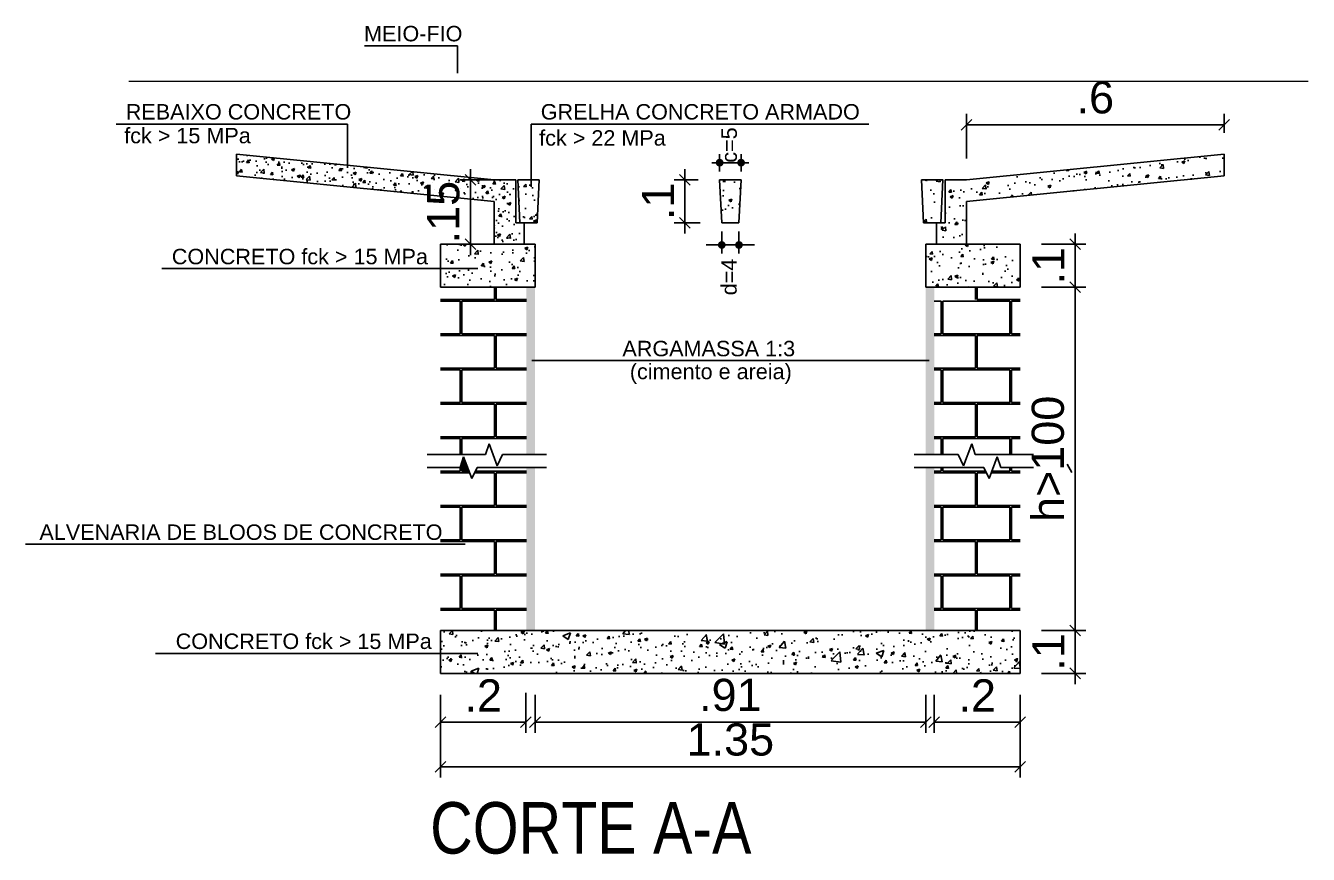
# Model space of a CAD drawing. Header units: feet. Extents: x 203667 to 205527, y 9204857 to 9205156.
# Drawn here: x 203747.017 to 203750.005, y 9204900.067 to 9204901.999 of the extents above; entities that cross this region are included whole.
import ezdxf

# ---------------------------------------------------------------- set-up
doc = ezdxf.new("R2010")
doc.units = ezdxf.units.FT
doc.header["$LTSCALE"] = 0.3
doc.header["$MEASUREMENT"] = 0
for name, color, linetype in [('CORTE', 250, 'Continuous'), ('cotas1', 7, 'Continuous'), ('LF', 7, 'Continuous'), ('texto', 7, 'Continuous'), ('TEXTO-100', 7, 'Continuous'), ('TEXTURA', 7, 'Continuous')]:
    doc.layers.add(name, color=color, linetype=linetype)
doc.layers.add('Cotas Calçadas', color=7, linetype='Continuous', lineweight=25)
doc.layers.add('PENA015', color=1, linetype='Continuous', lineweight=15)
doc.styles.add('COTA', font='arial.ttf')
doc.styles.add('ESC-50-60', font='arial.ttf', dxfattribs={"height": 0.075})
doc.styles.add('TARCISIO', font='swissci.ttf')
doc.dimstyles.new('ESC-50', dxfattribs={"dimtxt": 0.075, "dimasz": 0.025, "dimexe": 0.025, "dimexo": 0.05, "dimgap": 0.025, "dimtad": 1, "dimzin": 12, "dimdsep": 46, "dimtxsty": 'ESC-50-60', "dimblk": 'OBLIQUE', "dimcen": 0.09, "dimclrd": 256, "dimclre": 256, "dimclrt": 1, "dimadec": 0, "dimazin": 0, "dimtfac": 1, "dimtix": 1, "dimtmove": 0, "dimatfit": 3, "dimfxl": 1, "dimtolj": 1, "dimtzin": 12, "dimarcsym": 0})
pattern_1 = [(50, (203651.95347, 9204863.19672), (0.071726018, -0.006275213), [0.0075, -0.0825]), (355, (203651.95347, 9204863.19672), (-0.013875133, 0.075219213), [0.006, -0.066]), (100.4514, (203651.95945, 9204863.1962), (0.05785094, 0.068943954), [0.00637402, -0.07011421]), (46.1842, (203651.95347, 9204863.21672), (0.106724105, -0.0165519), [0.01125, -0.12375]), (96.6356, (203651.96237, 9204863.21534), (0.09346627, 0.09741179), [0.00956103, -0.1051713]), (351.1842, (203651.95347, 9204863.21672), (0.0934662, 0.09741186), [0.009, -0.099]), (21, (203651.96347, 9204863.21172), (0.059690705, -0.04026189), [0.0075, -0.0825]), (326, (203651.96347, 9204863.21172), (0.024331533, 0.072515005), [0.006, -0.066]), (71.4514, (203651.968446, 9204863.20837), (0.084022263, 0.03225305), [0.00637402, -0.07011421]), (37.5, (203651.953471, 9204863.196722), (0.0012159855, 0.0332893854), [0, -0.0652, 0, -0.067, 0, -0.06625]), (7.5, (203651.95347, 9204863.196722), (0.026306954, 0.039441171), [0, -0.0382, 0, -0.0637, 0, -0.02525]), (327.5, (203651.93117, 9204863.196722), (0.0533822436, -0.002255487), [0, -0.025, 0, -0.078, 0, -0.1035]), (317.5, (203651.92117, 9204863.19672), (0.058318617, 0.010010498), [0, -0.0325, 0, -0.0518, 0, -0.0735])]

# ---------------------------------------------------------------- blocks, each defined once
blk = doc.blocks.new('PONTO')
at = {"color": 0, "linetype": 'ByBlock'}
blk.add_line((1, 0), (-1, 0), dxfattribs=at)
at = {"color": 0}
blk.add_line((0, 1.08), (0, -1.08), dxfattribs=at)
at = {"color": 0, "linetype": 'ByBlock', "const_width": 0.5}
blk.add_lwpolyline([(-0.25, 0, 1), (0.25, 0, 1)], format="xyb", close=True, dxfattribs=at)
blk = doc.blocks.new('_Oblique')
at = {"layer": 'cotas1', "color": 0, "lineweight": -2}
blk.add_line((-0.5, -0.5), (0.5, 0.5), dxfattribs=at)
blk = doc.blocks.new('*D96')
at = {"layer": 'Cotas Calçadas', "lineweight": -2, "transparency": 16777216}
for p, q in [((203748.5839, 9204901.6393), (203748.5279, 9204901.6393)), ((203748.5529, 9204901.6393), (203748.5529, 9204901.6643)), ((203748.5529, 9204901.5393), (203748.5529, 9204901.6393)), ((203748.5889, 9204901.5393), (203748.5279, 9204901.5393)), ((203748.5529, 9204901.5393), (203748.5529, 9204901.5143))]:
    blk.add_line(p, q, dxfattribs=at)
at = {"layer": 'Defpoints', "color": 0, "transparency": 16777216}
for p in [(203748.5529, 9204901.6393), (203748.6339, 9204901.6393), (203748.6389, 9204901.5393)]:
    blk.add_point(p, dxfattribs=at)
at = {"layer": 'Cotas Calçadas', "lineweight": -2, "transparency": 16777216, "xscale": 0.025, "yscale": 0.025, "zscale": 0.025}
for p, rotation in [((203748.5529, 9204901.6393), 270), ((203748.5529, 9204901.5393), 90)]:
    blk.add_blockref('_Oblique', p, dxfattribs=dict(at, rotation=rotation))
at = {"layer": 'Cotas Calçadas', "color": 1, "transparency": 16777216, "insert": (203748.4902, 9204901.5893), "char_height": 0.075, "attachment_point": 5, "rotation": 90, "style": 'ESC-50-60'}
blk.add_mtext('\\A1;.1', dxfattribs=at)
blk = doc.blocks.new('*D97')
at = {"layer": 'Cotas Calçadas', "lineweight": -2, "transparency": 16777216}
for p, q in [((203749.2089, 9204901.6893), (203749.2089, 9204901.793)), ((203749.8089, 9204901.7493), (203749.8089, 9204901.793)), ((203749.2089, 9204901.768), (203749.8089, 9204901.768))]:
    blk.add_line(p, q, dxfattribs=at)
at = {"layer": 'Defpoints', "color": 0, "transparency": 16777216}
for p in [(203749.8089, 9204901.768), (203749.8089, 9204901.6993), (203749.2089, 9204901.6393)]:
    blk.add_point(p, dxfattribs=at)
at = {"layer": 'Cotas Calçadas', "lineweight": -2, "transparency": 16777216, "xscale": 0.025, "yscale": 0.025, "zscale": 0.025, "rotation": 180}
blk.add_blockref('_Oblique', (203749.2089, 9204901.768), dxfattribs=at)
at = {"layer": 'Cotas Calçadas', "lineweight": -2, "transparency": 16777216, "xscale": 0.025, "yscale": 0.025, "zscale": 0.025}
blk.add_blockref('_Oblique', (203749.8089, 9204901.768), dxfattribs=at)
at = {"layer": 'Cotas Calçadas', "color": 1, "transparency": 16777216, "insert": (203749.5089, 9204901.8313), "char_height": 0.075, "attachment_point": 5, "style": 'ESC-50-60'}
blk.add_mtext('\\A1;.6', dxfattribs=at)
blk = doc.blocks.new('*D98')
at = {"layer": 'Cotas Calçadas', "lineweight": -2, "transparency": 16777216}
for p, q in [((203749.3839, 9204901.4893), (203749.4871, 9204901.4893)), ((203749.4621, 9204901.4893), (203749.4621, 9204901.5143)), ((203749.4621, 9204901.3893), (203749.4621, 9204901.4893)), ((203749.3839, 9204901.3893), (203749.4871, 9204901.3893)), ((203749.4621, 9204901.3893), (203749.4621, 9204901.3643))]:
    blk.add_line(p, q, dxfattribs=at)
at = {"layer": 'Defpoints', "color": 0, "transparency": 16777216}
for p in [(203749.3339, 9204901.4893), (203749.4621, 9204901.4893), (203749.3339, 9204901.3893)]:
    blk.add_point(p, dxfattribs=at)
at = {"layer": 'Cotas Calçadas', "lineweight": -2, "transparency": 16777216, "xscale": 0.025, "yscale": 0.025, "zscale": 0.025}
for p, rotation in [((203749.4621, 9204901.4893), 270), ((203749.4621, 9204901.3893), 90)]:
    blk.add_blockref('_Oblique', p, dxfattribs=dict(at, rotation=rotation))
at = {"layer": 'Cotas Calçadas', "color": 1, "transparency": 16777216, "insert": (203749.3995, 9204901.4393), "char_height": 0.075, "attachment_point": 5, "rotation": 90, "style": 'ESC-50-60'}
blk.add_mtext('\\A1;.1', dxfattribs=at)
blk = doc.blocks.new('*D99')
at = {"layer": 'Cotas Calçadas', "lineweight": -2, "transparency": 16777216}
for p, q in [((203749.3839, 9204901.3893), (203749.4871, 9204901.3893)), ((203749.4621, 9204900.5893), (203749.4621, 9204901.3893)), ((203749.3839, 9204900.5893), (203749.4871, 9204900.5893))]:
    blk.add_line(p, q, dxfattribs=at)
at = {"layer": 'Defpoints', "color": 0, "transparency": 16777216}
for p in [(203749.3339, 9204901.3893), (203749.4621, 9204901.3893), (203749.3339, 9204900.5893)]:
    blk.add_point(p, dxfattribs=at)
at = {"layer": 'Cotas Calçadas', "lineweight": -2, "transparency": 16777216, "xscale": 0.025, "yscale": 0.025, "zscale": 0.025}
for p, rotation in [((203749.4621, 9204901.3893), 90), ((203749.4621, 9204900.5893), 270)]:
    blk.add_blockref('_Oblique', p, dxfattribs=dict(at, rotation=rotation))
at = {"layer": 'Cotas Calçadas', "color": 1, "transparency": 16777216, "insert": (203749.3988, 9204900.9893), "char_height": 0.075, "attachment_point": 5, "rotation": 90, "style": 'ESC-50-60'}
blk.add_mtext('\\A1;h>100', dxfattribs=at)
blk = doc.blocks.new('*D77')
at = {"layer": 'Cotas Calçadas', "lineweight": -2, "transparency": 16777216}
for p, q in [((203749.1339, 9204900.4393), (203749.1339, 9204900.3503)), ((203749.3339, 9204900.4393), (203749.3339, 9204900.3503)), ((203749.1339, 9204900.3753), (203749.3339, 9204900.3753))]:
    blk.add_line(p, q, dxfattribs=at)
at = {"layer": 'Defpoints', "color": 0, "transparency": 16777216}
for p in [(203749.1339, 9204900.4893), (203749.3339, 9204900.4893), (203749.3339, 9204900.3753)]:
    blk.add_point(p, dxfattribs=at)
at = {"layer": 'Cotas Calçadas', "lineweight": -2, "transparency": 16777216, "xscale": 0.025, "yscale": 0.025, "zscale": 0.025, "rotation": 180}
blk.add_blockref('_Oblique', (203749.1339, 9204900.3753), dxfattribs=at)
at = {"layer": 'Cotas Calçadas', "lineweight": -2, "transparency": 16777216, "xscale": 0.025, "yscale": 0.025, "zscale": 0.025}
blk.add_blockref('_Oblique', (203749.3339, 9204900.3753), dxfattribs=at)
at = {"layer": 'Cotas Calçadas', "color": 1, "transparency": 16777216, "insert": (203749.2339, 9204900.4379), "char_height": 0.075, "attachment_point": 5, "style": 'ESC-50-60'}
blk.add_mtext('\\A1;.2', dxfattribs=at)
blk = doc.blocks.new('*D78')
at = {"layer": 'Cotas Calçadas', "lineweight": -2, "transparency": 16777216}
for p, q in [((203748.1825, 9204900.4439), (203748.1825, 9204900.3503)), ((203747.9839, 9204900.4393), (203747.9839, 9204900.3503)), ((203747.9839, 9204900.3753), (203748.1825, 9204900.3753))]:
    blk.add_line(p, q, dxfattribs=at)
at = {"layer": 'Defpoints', "color": 0, "transparency": 16777216}
for p in [(203747.9839, 9204900.4893), (203748.1825, 9204900.4939), (203748.1825, 9204900.3753)]:
    blk.add_point(p, dxfattribs=at)
at = {"layer": 'Cotas Calçadas', "lineweight": -2, "transparency": 16777216, "xscale": 0.025, "yscale": 0.025, "zscale": 0.025, "rotation": 180}
blk.add_blockref('_Oblique', (203747.9839, 9204900.3753), dxfattribs=at)
at = {"layer": 'Cotas Calçadas', "lineweight": -2, "transparency": 16777216, "xscale": 0.025, "yscale": 0.025, "zscale": 0.025}
blk.add_blockref('_Oblique', (203748.1825, 9204900.3753), dxfattribs=at)
at = {"layer": 'Cotas Calçadas', "color": 1, "transparency": 16777216, "insert": (203748.0832, 9204900.4379), "char_height": 0.075, "attachment_point": 5, "style": 'ESC-50-60'}
blk.add_mtext('\\A1;.2', dxfattribs=at)
blk = doc.blocks.new('*D79')
at = {"layer": 'Cotas Calçadas', "lineweight": -2, "transparency": 16777216}
for p, q in [((203747.9839, 9204900.398), (203747.9839, 9204900.2464)), ((203749.3339, 9204900.398), (203749.3339, 9204900.2464)), ((203747.9839, 9204900.2714), (203749.3339, 9204900.2714))]:
    blk.add_line(p, q, dxfattribs=at)
at = {"layer": 'Defpoints', "color": 0, "transparency": 16777216}
for p in [(203747.9839, 9204900.448), (203749.3339, 9204900.448), (203749.3339, 9204900.2714)]:
    blk.add_point(p, dxfattribs=at)
at = {"layer": 'Cotas Calçadas', "lineweight": -2, "transparency": 16777216, "xscale": 0.025, "yscale": 0.025, "zscale": 0.025, "rotation": 180}
blk.add_blockref('_Oblique', (203747.9839, 9204900.2714), dxfattribs=at)
at = {"layer": 'Cotas Calçadas', "lineweight": -2, "transparency": 16777216, "xscale": 0.025, "yscale": 0.025, "zscale": 0.025}
blk.add_blockref('_Oblique', (203749.3339, 9204900.2714), dxfattribs=at)
at = {"layer": 'Cotas Calçadas', "color": 1, "transparency": 16777216, "insert": (203748.6589, 9204900.3347), "char_height": 0.075, "attachment_point": 5, "style": 'ESC-50-60'}
blk.add_mtext('\\A1;1.35', dxfattribs=at)
blk = doc.blocks.new('*D80')
at = {"layer": 'Cotas Calçadas', "lineweight": -2, "transparency": 16777216}
for p, q in [((203748.2039, 9204900.4393), (203748.2039, 9204900.3503)), ((203749.1139, 9204900.4393), (203749.1139, 9204900.3503)), ((203748.2039, 9204900.3753), (203749.1139, 9204900.3753))]:
    blk.add_line(p, q, dxfattribs=at)
at = {"layer": 'Defpoints', "color": 0, "transparency": 16777216}
for p in [(203748.2039, 9204900.4893), (203749.1139, 9204900.4893), (203749.1139, 9204900.3753)]:
    blk.add_point(p, dxfattribs=at)
at = {"layer": 'Cotas Calçadas', "lineweight": -2, "transparency": 16777216, "xscale": 0.025, "yscale": 0.025, "zscale": 0.025, "rotation": 180}
blk.add_blockref('_Oblique', (203748.2039, 9204900.3753), dxfattribs=at)
at = {"layer": 'Cotas Calçadas', "lineweight": -2, "transparency": 16777216, "xscale": 0.025, "yscale": 0.025, "zscale": 0.025}
blk.add_blockref('_Oblique', (203749.1139, 9204900.3753), dxfattribs=at)
at = {"layer": 'Cotas Calçadas', "color": 1, "transparency": 16777216, "insert": (203748.6589, 9204900.4386), "char_height": 0.075, "attachment_point": 5, "style": 'ESC-50-60'}
blk.add_mtext('\\A1;.91', dxfattribs=at)
blk = doc.blocks.new('*D81')
at = {"layer": 'Cotas Calçadas', "lineweight": -2, "transparency": 16777216}
for p, q in [((203749.3839, 9204900.5893), (203749.4871, 9204900.5893)), ((203749.4621, 9204900.5893), (203749.4621, 9204900.6143)), ((203749.4621, 9204900.4893), (203749.4621, 9204900.5893)), ((203749.3839, 9204900.4893), (203749.4871, 9204900.4893)), ((203749.4621, 9204900.4893), (203749.4621, 9204900.4643))]:
    blk.add_line(p, q, dxfattribs=at)
at = {"layer": 'Defpoints', "color": 0, "transparency": 16777216}
for p in [(203749.3339, 9204900.5893), (203749.4621, 9204900.5893), (203749.3339, 9204900.4893)]:
    blk.add_point(p, dxfattribs=at)
at = {"layer": 'Cotas Calçadas', "lineweight": -2, "transparency": 16777216, "xscale": 0.025, "yscale": 0.025, "zscale": 0.025}
for p, rotation in [((203749.4621, 9204900.5893), 270), ((203749.4621, 9204900.4893), 90)]:
    blk.add_blockref('_Oblique', p, dxfattribs=dict(at, rotation=rotation))
at = {"layer": 'Cotas Calçadas', "color": 1, "transparency": 16777216, "insert": (203749.3995, 9204900.5393), "char_height": 0.075, "attachment_point": 5, "rotation": 90, "style": 'ESC-50-60'}
blk.add_mtext('\\A1;.1', dxfattribs=at)
blk = doc.blocks.new('*D103')
at = {"layer": 'Cotas Calçadas', "lineweight": -2, "transparency": 16777216}
for p, q in [((203748.1089, 9204901.6393), (203748.0289, 9204901.6393)), ((203748.0539, 9204901.6393), (203748.0539, 9204901.6643)), ((203748.0539, 9204901.4893), (203748.0539, 9204901.6393)), ((203748.0589, 9204901.4893), (203748.0289, 9204901.4893)), ((203748.0539, 9204901.4893), (203748.0539, 9204901.4643))]:
    blk.add_line(p, q, dxfattribs=at)
at = {"layer": 'Defpoints', "color": 0, "transparency": 16777216}
for p in [(203748.0539, 9204901.6393), (203748.1589, 9204901.6393), (203748.1089, 9204901.4893)]:
    blk.add_point(p, dxfattribs=at)
at = {"layer": 'Cotas Calçadas', "lineweight": -2, "transparency": 16777216, "xscale": 0.025, "yscale": 0.025, "zscale": 0.025}
for p, rotation in [((203748.0539, 9204901.6393), 270), ((203748.0539, 9204901.4893), 90)]:
    blk.add_blockref('_Oblique', p, dxfattribs=dict(at, rotation=rotation))
at = {"layer": 'Cotas Calçadas', "color": 1, "transparency": 16777216, "insert": (203747.9906, 9204901.5643), "char_height": 0.075, "attachment_point": 5, "rotation": 90, "style": 'ESC-50-60'}
blk.add_mtext('\\A1;.15', dxfattribs=at)

msp = doc.modelspace()

# ---------------------------------------------------------------- hatches: boundary and pattern name
at = {"layer": 'LF', "linetype": 'Continuous'}
h = msp.add_hatch(dxfattribs=at)
h.set_pattern_fill('AR-CONC', color=251, scale=0.01, style=0)
h.set_pattern_definition(pattern_1)
h.paths.add_polyline_path([(203747.5089, 9204901.6993), (203747.5089, 9204901.6491), (203748.1089, 9204901.5891), (203748.1089, 9204901.4893), (203748.1689, 9204901.4893), (203748.1689, 9204901.5393), (203748.1589, 9204901.5393), (203748.1589, 9204901.6393), (203748.1089, 9204901.6393)])
h = msp.add_hatch(dxfattribs=at)
h.set_pattern_fill('AR-CONC', color=251, scale=0.01, style=0)
h.set_pattern_definition([(50, (203651.95347, 9204863.469484), (0.071726018, -0.006275213), [0.0075, -0.0825]), (355, (203651.95347, 9204863.469484), (-0.013875133, 0.075219213), [0.006, -0.066]), (100.4514, (203651.95945, 9204863.46896), (0.05785094, 0.068943954), [0.00637402, -0.07011421]), (46.1842, (203651.95347, 9204863.48948), (0.106724105, -0.0165519), [0.01125, -0.12375]), (96.6356, (203651.96237, 9204863.4881), (0.09346627, 0.09741179), [0.00956103, -0.1051713]), (351.1842, (203651.95347, 9204863.48948), (0.0934662, 0.09741186), [0.009, -0.099]), (21, (203651.96347, 9204863.484484), (0.059690705, -0.04026189), [0.0075, -0.0825]), (326, (203651.96347, 9204863.484484), (0.024331533, 0.072515005), [0.006, -0.066]), (71.4514, (203651.968446, 9204863.48113), (0.084022263, 0.03225305), [0.00637402, -0.07011421]), (37.5, (203651.953471, 9204863.469484), (0.0012159855, 0.0332893854), [0, -0.0652, 0, -0.067, 0, -0.06625]), (7.5, (203651.95347, 9204863.469484), (0.026306954, 0.039441171), [0, -0.0382, 0, -0.0637, 0, -0.02525]), (327.5, (203651.93117, 9204863.469484), (0.0533822436, -0.002255487), [0, -0.025, 0, -0.078, 0, -0.1035]), (317.5, (203651.92117, 9204863.469484), (0.058318617, 0.010010498), [0, -0.0325, 0, -0.0518, 0, -0.0735])])
h.paths.add_polyline_path([(203747.5089, 9204901.6993), (203747.5089, 9204901.6491), (203748.1089, 9204901.5891), (203748.1089, 9204901.4893), (203748.1689, 9204901.4893), (203748.1689, 9204901.5393), (203748.1589, 9204901.5393), (203748.1589, 9204901.6393), (203748.1089, 9204901.6393)])
h = msp.add_hatch(dxfattribs=at)
h.set_pattern_fill('AR-CONC', color=251, scale=0.01, style=0)
h.set_pattern_definition(pattern_1)
h.paths.add_polyline_path([(203749.1589, 9204901.6393), (203749.2089, 9204901.6393), (203749.8089, 9204901.6993), (203749.8089, 9204901.6491), (203749.2089, 9204901.5891), (203749.2089, 9204901.4893), (203749.1489, 9204901.4893), (203749.1489, 9204901.5393), (203749.1589, 9204901.5393)])
h = msp.add_hatch(dxfattribs=at)
h.set_pattern_fill('AR-CONC', color=251, scale=0.01, style=0)
h.set_pattern_definition(pattern_1)
h.paths.add_polyline_path([(203749.8089, 9204901.6993), (203749.8089, 9204901.6491), (203749.2089, 9204901.5891), (203749.2089, 9204901.4893), (203749.1489, 9204901.4893), (203749.1489, 9204901.5393), (203749.1589, 9204901.5393), (203749.1589, 9204901.6393), (203749.2089, 9204901.6393)])
h = msp.add_hatch(dxfattribs=at)
h.set_pattern_fill('AR-CONC', color=251, scale=0.01, style=0)
h.set_pattern_definition(pattern_1)
h.paths.add_polyline_path([(203748.2139, 9204901.6393), (203748.1639, 9204901.6393), (203748.1689, 9204901.5393), (203748.2089, 9204901.5393)])
h.paths.add_polyline_path([(203748.6389, 9204901.5393), (203748.6789, 9204901.5393), (203748.6839, 9204901.6393), (203748.6339, 9204901.6393)])
h.paths.add_polyline_path([(203749.1089, 9204901.5393), (203749.1489, 9204901.5393), (203749.1539, 9204901.6393), (203749.1039, 9204901.6393)])
h = msp.add_hatch(dxfattribs=at)
h.set_pattern_fill('AR-CONC', color=251, scale=0.01, style=0)
h.set_pattern_definition(pattern_1)
h.paths.add_polyline_path([(203748.6839, 9204901.6393), (203748.6339, 9204901.6393), (203748.6389, 9204901.5393), (203748.6789, 9204901.5393)])
h.paths.add_polyline_path([(203749.1539, 9204901.6393), (203749.1039, 9204901.6393), (203749.1089, 9204901.5393), (203749.1489, 9204901.5393)])
h = msp.add_hatch(dxfattribs=at)
h.set_pattern_fill('AR-CONC', color=251, scale=0.01, style=0)
h.set_pattern_definition([(50, (203707.50291, 9204883.45366), (0.07172602, -0.00627521), [0.0075, -0.0825]), (355, (203707.50291, 9204883.45366), (-0.01387513, 0.07521921), [0.006, -0.066]), (100.4514, (203707.508885, 9204883.45314), (0.05785094, 0.06894395), [0.00637402, -0.07011421]), (46.1842, (203707.50291, 9204883.47366), (0.1067241, -0.0165519), [0.01125, -0.12375]), (96.6356, (203707.5118, 9204883.47228), (0.09346627, 0.09741179), [0.00956103, -0.1051713]), (351.1842, (203707.50291, 9204883.47366), (0.0934662, 0.09741186), [0.009, -0.099]), (21, (203707.51291, 9204883.46866), (0.059690705, -0.04026189), [0.0075, -0.0825]), (326, (203707.51291, 9204883.46866), (0.02433153, 0.072515), [0.006, -0.066]), (71.4514, (203707.51788, 9204883.465304), (0.08402226, 0.03225305), [0.00637402, -0.07011421]), (37.5, (203707.502908, 9204883.45366), (0.001215986, 0.033289385), [0, -0.0652, 0, -0.067, 0, -0.06625]), (7.5, (203707.502908, 9204883.45366), (0.026306954, 0.03944117), [0, -0.0382, 0, -0.0637, 0, -0.02525]), (327.5, (203707.480608, 9204883.45366), (0.053382244, -0.002255487), [0, -0.025, 0, -0.078, 0, -0.1035]), (317.5, (203707.47061, 9204883.45366), (0.058318617, 0.0100105), [0, -0.0325, 0, -0.0518, 0, -0.0735])])
h.paths.add_polyline_path([(203748.2039, 9204901.4893), (203748.1089, 9204901.4893), (203747.9839, 9204901.4893), (203747.9839, 9204901.4325), (203748.0632, 9204901.4325, -0.414214), (203748.067, 9204901.4362, -1), (203748.067, 9204901.4287, -0.414214), (203748.0632, 9204901.4325), (203747.9839, 9204901.4325), (203747.9839, 9204901.3893), (203748.2039, 9204901.3893)])
h = msp.add_hatch(dxfattribs=at)
h.set_pattern_fill('AR-CONC', color=251, scale=0.01, style=0)
h.set_pattern_definition(pattern_1)
h.paths.add_polyline_path([(203749.1139, 9204901.4893), (203749.1139, 9204901.3893), (203749.3339, 9204901.3893), (203749.3339, 9204901.4893), (203749.2089, 9204901.4893)])
at = {"layer": 'LF'}
h = msp.add_hatch(dxfattribs=at)
h.set_pattern_fill('AR-SAND', color=251, scale=0.014, angle=-90, style=0)
h.set_pattern_definition([(307.5, (203651.953471, 9204863.469484), (0.0269755328, 0.000881907), [0, -0.02128, 0, -0.0238, 0, -0.02275]), (277.5, (203651.95347, 9204863.469484), (0.039510045, -0.024776874), [0, -0.01148, 0, -0.01918, 0, -0.00735]), (237.5, (203651.953471, 9204863.486704), (7.9227e-05, -0.043597986), [0, -0.007, 0, -0.0252, 0, -0.0329]), (227.5, (203651.95347, 9204863.486704), (0.012287458, -0.042085772), [0, -0.0035, 0, -0.01652, 0, -0.0189])])
h.paths.add_polyline_path([(203748.2039, 9204901.2181), (203748.1839, 9204901.2181), (203748.1839, 9204900.9993), (203748.2039, 9204900.9993)])
h.paths.add_polyline_path([(203748.2039, 9204900.9693), (203748.1839, 9204900.9693), (203748.1839, 9204900.5893), (203748.2039, 9204900.5893)])
h.paths.add_polyline_path([(203748.2039, 9204901.3893), (203748.1839, 9204901.3893), (203748.1839, 9204901.2181), (203748.2039, 9204901.2181)])
h.paths.add_polyline_path([(203749.1339, 9204901.3893), (203749.1139, 9204901.3893), (203749.1139, 9204900.9993), (203749.1339, 9204900.9993)])
h.paths.add_polyline_path([(203749.1339, 9204900.9693), (203749.1139, 9204900.9693), (203749.1139, 9204900.5893), (203749.1339, 9204900.5893)])
h = msp.add_hatch(dxfattribs=at)
h.set_pattern_fill('AR-CONC', color=251, scale=0.001, style=0)
h.set_pattern_definition([(50, (203707.50291, 9204883.29506), (0.18218467, -0.0159391), [0.01905, -0.20955]), (355, (203707.5029, 9204883.29506), (-0.0352428, 0.19105664), [0.01524, -0.16764]), (100.451, (203707.51809, 9204883.29373), (0.1469425, 0.1751167), [0.01619, -0.17809]), (46.1842, (203707.5029, 9204883.34586), (0.271079, -0.0420423), [0.028575, -0.314325]), (96.6356, (203707.5255, 9204883.34235), (0.2374042, 0.2474256), [0.024285, -0.267135]), (351.184, (203707.5029, 9204883.34586), (0.2374046, 0.2474251), [0.02286, -0.25146]), (21, (203707.52831, 9204883.33316), (0.1516149, -0.1022655), [0.01905, -0.20955]), (326, (203707.5283, 9204883.33316), (0.061802, 0.184188), [0.01524, -0.16764]), (71.4514, (203707.54094, 9204883.32463), (0.2134165, 0.08192286), [0.01619, -0.17809]), (37.5, (203707.50291, 9204883.295056), (0.0030886, 0.08455504), [0, -0.165608, 0, -0.17018, 0, -0.168275]), (7.5, (203707.50291, 9204883.29506), (0.06681966, 0.10018057), [0, -0.097028, 0, -0.161798, 0, -0.064135]), (327.5, (203707.446266, 9204883.295056), (0.1355906, -0.00572874), [0, -0.0635, 0, -0.19812, 0, -0.26289]), (317.5, (203707.42087, 9204883.29506), (0.14812918, 0.0254265), [0, -0.08255, 0, -0.131572, 0, -0.18669])])
h.paths.add_polyline_path([(203749.3339, 9204900.4893), (203749.3339, 9204900.5893), (203747.9839, 9204900.5893), (203747.9839, 9204900.4893)])
at = {"layer": 'LF', "linetype": 'Continuous'}
h = msp.add_hatch(dxfattribs=at)
h.set_pattern_fill('AR-CONC', color=251, scale=0.01, style=0)
h.set_pattern_definition(pattern_1)
h.paths.add_polyline_path([(203749.3339, 9204900.4893), (203749.3339, 9204900.5893), (203747.9839, 9204900.5893), (203747.9839, 9204900.4893)])
at = {"layer": 'TEXTURA', "linetype": 'Continuous', "true_color": 0xfff5d6}
msp.add_hatch(color=7, dxfattribs=at).paths.add_polyline_path([(203748.0375, 9204900.9938), (203748.0335, 9204900.9819), (203748.0335, 9204900.9605), (203748.05, 9204900.9605)])

# ---------------------------------------------------------------- linework, layer by layer
at = {"linetype": 'Continuous'}
for p, q in [((203748.1089, 9204901.6393), (203747.5089, 9204901.6993)), ((203747.5089, 9204901.6491), (203747.5089, 9204901.6993)), ((203749.2089, 9204901.6393), (203749.8089, 9204901.6993)), ((203749.8089, 9204901.6491), (203749.8089, 9204901.6993)), ((203748.1089, 9204901.5891), (203747.5089, 9204901.6491)), ((203748.1089, 9204901.6393), (203748.1589, 9204901.6393)), ((203748.1589, 9204901.6393), (203748.1589, 9204901.5393)), ((203748.1639, 9204901.6393), (203748.1689, 9204901.5393)), ((203748.1639, 9204901.6393), (203748.2139, 9204901.6393)), ((203748.2089, 9204901.5393), (203748.2139, 9204901.6393)), ((203748.6339, 9204901.6393), (203748.6839, 9204901.6393)), ((203748.6339, 9204901.6393), (203748.6389, 9204901.5393)), ((203748.6789, 9204901.5393), (203748.6839, 9204901.6393)), ((203749.1539, 9204901.6393), (203749.1039, 9204901.6393)), ((203749.1089, 9204901.5393), (203749.1039, 9204901.6393)), ((203749.1539, 9204901.6393), (203749.1489, 9204901.5393)), ((203749.1589, 9204901.6393), (203749.1589, 9204901.5393)), ((203749.2089, 9204901.6393), (203749.1589, 9204901.6393)), ((203749.2089, 9204901.5891), (203749.8089, 9204901.6491)), ((203748.1089, 9204901.4893), (203748.1089, 9204901.5891)), ((203749.2089, 9204901.4893), (203749.2089, 9204901.5891)), ((203748.1689, 9204901.5393), (203748.1589, 9204901.5393)), ((203748.1689, 9204901.5393), (203748.2089, 9204901.5393)), ((203748.1789, 9204901.5393), (203748.1789, 9204901.4893)), ((203748.6389, 9204901.5393), (203748.6789, 9204901.5393)), ((203749.1489, 9204901.5393), (203749.1089, 9204901.5393)), ((203749.1389, 9204901.5393), (203749.1589, 9204901.5393)), ((203749.1389, 9204901.5393), (203749.1389, 9204901.4893)), ((203747.9839, 9204901.3893), (203747.9839, 9204901.4893)), ((203748.1089, 9204901.4893), (203747.9839, 9204901.4893)), ((203748.1089, 9204901.4893), (203748.2039, 9204901.4893)), ((203748.2039, 9204901.3893), (203748.2039, 9204901.4893)), ((203749.1139, 9204901.3893), (203749.1139, 9204901.4893)), ((203749.2089, 9204901.4893), (203749.1139, 9204901.4893)), ((203749.2089, 9204901.4893), (203749.3339, 9204901.4893)), ((203749.3339, 9204901.3893), (203749.3339, 9204901.4893)), ((203748.2039, 9204901.3893), (203747.9839, 9204901.3893)), ((203749.1139, 9204901.3893), (203749.3339, 9204901.3893)), ((203749.3339, 9204900.5893), (203747.9839, 9204900.5893)), ((203747.9839, 9204900.5893), (203747.9839, 9204900.4893)), ((203749.3339, 9204900.5893), (203749.3339, 9204900.4893)), ((203749.3339, 9204900.4893), (203747.9839, 9204900.4893))]:
    msp.add_line(p, q, dxfattribs=at)
at = {"color": 2}
for p, q in [((203748.6339, 9204901.6593), (203748.6339, 9204901.6995)), ((203748.6839, 9204901.6593), (203748.6839, 9204901.6995)), ((203748.6519, 9204901.6795), (203748.6659, 9204901.6795)), ((203748.6389, 9204901.5193), (203748.6389, 9204901.4677)), ((203748.6789, 9204901.5193), (203748.6789, 9204901.4677)), ((203748.6209, 9204901.4877), (203748.6029, 9204901.4877)), ((203748.6389, 9204901.4877), (203748.6789, 9204901.4877)), ((203748.6969, 9204901.4877), (203748.7149, 9204901.4877))]:
    msp.add_line(p, q, dxfattribs=at)
at = {"layer": 'Cotas Calçadas'}
msp.add_line((203749.4431, 9204900.9768), (203749.4544, 9204900.9578), dxfattribs=at)
at = {"layer": 'LF'}
for p, q in [((203748.0234, 9204901.9521), (203747.8067, 9204901.9521)), ((203748.0234, 9204901.8881), (203748.0234, 9204901.9521)), ((203747.2282, 9204901.7696), (203747.767, 9204901.7696)), ((203747.767, 9204901.6822), (203747.767, 9204901.7696)), ((203747.767, 9204901.6672), (203747.767, 9204901.7609)), ((203748.1948, 9204901.6385), (203748.1948, 9204901.7696)), ((203748.1948, 9204901.7696), (203748.9814, 9204901.7696)), ((203748.1948, 9204901.6235), (203748.1948, 9204901.7609)), ((203748.0707, 9204901.4325), (203747.335, 9204901.4325)), ((203748.1097, 9204901.3605), (203748.1097, 9204901.3893)), ((203748.1135, 9204901.3605), (203748.1135, 9204901.3893)), ((203749.2297, 9204901.3605), (203749.2297, 9204901.3893)), ((203749.2335, 9204901.3605), (203749.2335, 9204901.3893)), ((203747.9839, 9204901.3605), (203748.1097, 9204901.3605)), ((203747.9839, 9204901.3567), (203748.0297, 9204901.3567)), ((203748.0297, 9204901.2805), (203748.0297, 9204901.3567)), ((203748.0335, 9204901.3567), (203748.1839, 9204901.3567)), ((203748.0335, 9204901.2805), (203748.0335, 9204901.3567)), ((203748.1135, 9204901.3605), (203748.1839, 9204901.3605)), ((203749.1339, 9204901.3567), (203749.1497, 9204901.3567)), ((203749.1497, 9204901.2805), (203749.1497, 9204901.3567)), ((203749.1535, 9204901.3567), (203749.3097, 9204901.3567)), ((203749.1535, 9204901.2805), (203749.1535, 9204901.3567)), ((203749.2335, 9204901.3605), (203749.3339, 9204901.3605)), ((203749.3097, 9204901.2805), (203749.3097, 9204901.3567)), ((203749.3135, 9204901.3567), (203749.3339, 9204901.3567)), ((203749.3135, 9204901.2805), (203749.3135, 9204901.3567)), ((203747.9839, 9204901.2805), (203748.0297, 9204901.2805)), ((203747.9839, 9204901.2767), (203748.1097, 9204901.2767)), ((203748.0335, 9204901.2805), (203748.1839, 9204901.2805)), ((203748.1097, 9204901.2005), (203748.1097, 9204901.2767)), ((203748.1135, 9204901.2767), (203748.1839, 9204901.2767)), ((203748.1135, 9204901.2005), (203748.1135, 9204901.2767)), ((203749.1339, 9204901.2805), (203749.1497, 9204901.2805)), ((203749.1339, 9204901.2767), (203749.2297, 9204901.2767)), ((203749.1535, 9204901.2805), (203749.3097, 9204901.2805)), ((203749.2297, 9204901.2005), (203749.2297, 9204901.2767)), ((203749.2335, 9204901.2767), (203749.3339, 9204901.2767)), ((203749.2335, 9204901.2005), (203749.2335, 9204901.2767)), ((203749.3135, 9204901.2805), (203749.3339, 9204901.2805)), ((203748.1962, 9204901.2181), (203748.7303, 9204901.2181)), ((203749.1216, 9204901.2181), (203748.5875, 9204901.2181)), ((203747.9839, 9204901.2005), (203748.1097, 9204901.2005)), ((203747.9839, 9204901.1967), (203748.0297, 9204901.1967)), ((203748.0297, 9204901.1205), (203748.0297, 9204901.1967)), ((203748.0335, 9204901.1967), (203748.1839, 9204901.1967)), ((203748.0335, 9204901.1205), (203748.0335, 9204901.1967)), ((203748.1135, 9204901.2005), (203748.1839, 9204901.2005)), ((203749.1339, 9204901.2005), (203749.2297, 9204901.2005)), ((203749.1339, 9204901.1967), (203749.1497, 9204901.1967)), ((203749.1497, 9204901.1205), (203749.1497, 9204901.1967)), ((203749.1535, 9204901.1967), (203749.3097, 9204901.1967)), ((203749.1535, 9204901.1205), (203749.1535, 9204901.1967)), ((203749.2335, 9204901.2005), (203749.3339, 9204901.2005)), ((203749.3097, 9204901.1205), (203749.3097, 9204901.1967)), ((203749.3135, 9204901.1967), (203749.3339, 9204901.1967)), ((203749.3135, 9204901.1205), (203749.3135, 9204901.1967)), ((203747.9839, 9204901.1205), (203748.0297, 9204901.1205)), ((203747.9839, 9204901.1167), (203748.1097, 9204901.1167)), ((203748.0335, 9204901.1205), (203748.1839, 9204901.1205)), ((203748.1097, 9204901.0405), (203748.1097, 9204901.1167)), ((203748.1135, 9204901.1167), (203748.1839, 9204901.1167)), ((203748.1135, 9204901.0405), (203748.1135, 9204901.1167)), ((203749.1339, 9204901.1205), (203749.1497, 9204901.1205)), ((203749.1339, 9204901.1167), (203749.2297, 9204901.1167)), ((203749.1535, 9204901.1205), (203749.3097, 9204901.1205)), ((203749.2297, 9204901.0405), (203749.2297, 9204901.1167)), ((203749.2335, 9204901.1167), (203749.3339, 9204901.1167)), ((203749.2335, 9204901.0405), (203749.2335, 9204901.1167)), ((203749.3135, 9204901.1205), (203749.3339, 9204901.1205)), ((203747.9839, 9204901.0405), (203748.1097, 9204901.0405)), ((203748.1135, 9204901.0405), (203748.1839, 9204901.0405)), ((203749.1339, 9204901.0405), (203749.2297, 9204901.0405)), ((203749.2335, 9204901.0405), (203749.3339, 9204901.0405)), ((203747.9839, 9204901.0367), (203748.0297, 9204901.0367)), ((203748.0297, 9204900.9993), (203748.0297, 9204901.0367)), ((203748.0335, 9204901.0367), (203748.1839, 9204901.0367)), ((203748.0335, 9204900.9993), (203748.0335, 9204901.0367)), ((203748.0885, 9204900.9993), (203748.0968, 9204901.0239)), ((203748.0968, 9204901.0239), (203748.1157, 9204900.9733)), ((203749.1339, 9204901.0367), (203749.1497, 9204901.0367)), ((203749.1497, 9204900.9993), (203749.1497, 9204901.0367)), ((203749.1535, 9204901.0367), (203749.3097, 9204901.0367)), ((203749.1535, 9204900.9993), (203749.1535, 9204901.0367)), ((203749.221, 9204901.0239), (203749.2021, 9204900.9733)), ((203749.2293, 9204900.9993), (203749.221, 9204901.0239)), ((203749.3097, 9204900.9993), (203749.3097, 9204901.0367)), ((203749.3135, 9204901.0367), (203749.3339, 9204901.0367)), ((203749.3135, 9204900.9993), (203749.3135, 9204901.0367)), ((203747.9527, 9204900.9993), (203748.0885, 9204900.9993)), ((203748.0292, 9204900.9693), (203748.0375, 9204900.9938)), ((203748.0335, 9204900.9605), (203748.0335, 9204900.9819)), ((203748.0375, 9204900.9938), (203748.0564, 9204900.9432)), ((203748.1157, 9204900.9733), (203748.1281, 9204900.9993)), ((203748.1281, 9204900.9993), (203748.2305, 9204900.9993)), ((203749.1897, 9204900.9993), (203749.0874, 9204900.9993)), ((203749.2021, 9204900.9733), (203749.1897, 9204900.9993)), ((203749.3651, 9204900.9993), (203749.2293, 9204900.9993)), ((203749.2803, 9204900.9938), (203749.2614, 9204900.9432)), ((203749.2886, 9204900.9693), (203749.2803, 9204900.9938)), ((203747.9527, 9204900.9693), (203748.0292, 9204900.9693)), ((203747.9839, 9204900.9605), (203748.0297, 9204900.9605)), ((203747.9839, 9204900.9567), (203748.0514, 9204900.9567)), ((203748.0297, 9204900.9605), (203748.0297, 9204900.9708)), ((203748.0335, 9204900.9605), (203748.05, 9204900.9605)), ((203748.0564, 9204900.9432), (203748.0688, 9204900.9693)), ((203748.0628, 9204900.9567), (203748.1097, 9204900.9567)), ((203748.0646, 9204900.9605), (203748.1839, 9204900.9605)), ((203748.0688, 9204900.9693), (203748.2305, 9204900.9693)), ((203748.1097, 9204900.8805), (203748.1097, 9204900.9567)), ((203748.1135, 9204900.9567), (203748.1839, 9204900.9567)), ((203748.1135, 9204900.8805), (203748.1135, 9204900.9567)), ((203749.249, 9204900.9693), (203749.0874, 9204900.9693)), ((203749.1339, 9204900.9605), (203749.1497, 9204900.9605)), ((203749.1339, 9204900.9567), (203749.2297, 9204900.9567)), ((203749.1497, 9204900.9605), (203749.1497, 9204900.9693)), ((203749.1535, 9204900.9605), (203749.1535, 9204900.9693)), ((203749.1535, 9204900.9605), (203749.2532, 9204900.9605)), ((203749.2297, 9204900.8805), (203749.2297, 9204900.9567)), ((203749.2335, 9204900.9567), (203749.255, 9204900.9567)), ((203749.2335, 9204900.8805), (203749.2335, 9204900.9567)), ((203749.2614, 9204900.9432), (203749.249, 9204900.9693)), ((203749.2665, 9204900.9567), (203749.3339, 9204900.9567)), ((203749.2679, 9204900.9605), (203749.3097, 9204900.9605)), ((203749.3651, 9204900.9693), (203749.2886, 9204900.9693)), ((203749.3097, 9204900.9605), (203749.3097, 9204900.9693)), ((203749.3135, 9204900.9605), (203749.3135, 9204900.9693)), ((203749.3135, 9204900.9605), (203749.3339, 9204900.9605)), ((203747.9839, 9204900.8805), (203748.1097, 9204900.8805)), ((203747.9839, 9204900.8767), (203748.0297, 9204900.8767)), ((203748.0297, 9204900.8005), (203748.0297, 9204900.8767)), ((203748.0335, 9204900.8767), (203748.1839, 9204900.8767)), ((203748.0335, 9204900.8005), (203748.0335, 9204900.8767)), ((203748.1135, 9204900.8805), (203748.1839, 9204900.8805)), ((203749.1339, 9204900.8805), (203749.2297, 9204900.8805)), ((203749.1339, 9204900.8767), (203749.1497, 9204900.8767)), ((203749.1497, 9204900.8005), (203749.1497, 9204900.8767)), ((203749.1535, 9204900.8767), (203749.3097, 9204900.8767)), ((203749.1535, 9204900.8005), (203749.1535, 9204900.8767)), ((203749.2335, 9204900.8805), (203749.3339, 9204900.8805)), ((203749.3097, 9204900.8005), (203749.3097, 9204900.8767)), ((203749.3135, 9204900.8767), (203749.3339, 9204900.8767)), ((203749.3135, 9204900.8005), (203749.3135, 9204900.8767)), ((203747.9839, 9204900.8005), (203748.0297, 9204900.8005)), ((203748.0335, 9204900.8005), (203748.1839, 9204900.8005)), ((203749.1339, 9204900.8005), (203749.1497, 9204900.8005)), ((203749.1535, 9204900.8005), (203749.3097, 9204900.8005)), ((203749.3135, 9204900.8005), (203749.3339, 9204900.8005)), ((203748.0413, 9204900.7902), (203747.0175, 9204900.7902)), ((203747.9839, 9204900.7967), (203748.1097, 9204900.7967)), ((203748.1097, 9204900.7205), (203748.1097, 9204900.7967)), ((203748.1135, 9204900.7967), (203748.1839, 9204900.7967)), ((203748.1135, 9204900.7205), (203748.1135, 9204900.7967)), ((203749.1339, 9204900.7967), (203749.2297, 9204900.7967)), ((203749.2297, 9204900.7205), (203749.2297, 9204900.7967)), ((203749.2335, 9204900.7967), (203749.3339, 9204900.7967)), ((203749.2335, 9204900.7205), (203749.2335, 9204900.7967)), ((203747.9839, 9204900.7205), (203748.1097, 9204900.7205)), ((203747.9839, 9204900.7167), (203748.0297, 9204900.7167)), ((203748.0297, 9204900.6405), (203748.0297, 9204900.7167)), ((203748.0335, 9204900.7167), (203748.1839, 9204900.7167)), ((203748.0335, 9204900.6405), (203748.0335, 9204900.7167)), ((203748.1135, 9204900.7205), (203748.1839, 9204900.7205)), ((203749.1339, 9204900.7205), (203749.2297, 9204900.7205)), ((203749.1339, 9204900.7167), (203749.1497, 9204900.7167)), ((203749.1497, 9204900.6405), (203749.1497, 9204900.7167)), ((203749.1535, 9204900.7167), (203749.3097, 9204900.7167)), ((203749.1535, 9204900.6405), (203749.1535, 9204900.7167)), ((203749.2335, 9204900.7205), (203749.3339, 9204900.7205)), ((203749.3097, 9204900.6405), (203749.3097, 9204900.7167)), ((203749.3135, 9204900.7167), (203749.3339, 9204900.7167)), ((203749.3135, 9204900.6405), (203749.3135, 9204900.7167)), ((203747.9839, 9204900.6405), (203748.0297, 9204900.6405)), ((203747.9839, 9204900.6367), (203748.1097, 9204900.6367)), ((203748.0335, 9204900.6405), (203748.1839, 9204900.6405)), ((203748.1097, 9204900.5893), (203748.1097, 9204900.6367)), ((203748.1135, 9204900.6367), (203748.1839, 9204900.6367)), ((203748.1135, 9204900.5893), (203748.1135, 9204900.6367)), ((203749.1339, 9204900.6405), (203749.1497, 9204900.6405)), ((203749.1339, 9204900.6367), (203749.2297, 9204900.6367)), ((203749.1535, 9204900.6405), (203749.3097, 9204900.6405)), ((203749.2297, 9204900.5893), (203749.2297, 9204900.6367)), ((203749.2335, 9204900.6367), (203749.3339, 9204900.6367)), ((203749.2335, 9204900.5893), (203749.2335, 9204900.6367)), ((203749.3135, 9204900.6405), (203749.3339, 9204900.6405)), ((203748.0707, 9204900.5359), (203747.32, 9204900.5359))]:
    msp.add_line(p, q, dxfattribs=at)
at = {"layer": 'PENA015'}
msp.add_line((203747.2579, 9204901.8693), (203750.0051, 9204901.8693), dxfattribs=at)

# ---------------------------------------------------------------- block references
at = {"layer": 'CORTE', "color": 2, "xscale": 0.01800000000001092, "yscale": 0.01800000000001092, "zscale": 0.01800000000001092, "rotation": 180}
for p in [(203748.6339, 9204901.6795), (203748.6789, 9204901.4877)]:
    msp.add_blockref('PONTO', p, dxfattribs=at)
at = {"layer": 'CORTE', "color": 2, "xscale": 0.01800000000001092, "yscale": 0.01800000000001092, "zscale": 0.01800000000001092}
for p in [(203748.6839, 9204901.6795), (203748.6389, 9204901.4877)]:
    msp.add_blockref('PONTO', p, dxfattribs=at)

# ---------------------------------------------------------------- texts
at = {"layer": 'texto', "style": 'TARCISIO'}
msp.add_text('CORTE A-A', height=0.12, dxfattribs=at).set_placement((203747.9596, 9204900.0692))
at = {"layer": 'TEXTO-100', "color": 7, "style": 'COTA'}
for s, p in [('MEIO-FIO', (203747.8057, 9204901.9623)), ('REBAIXO CONCRETO', (203747.2506, 9204901.7801)), ('GRELHA CONCRETO ARMADO', (203748.2172, 9204901.7801)), ('fck > 15 MPa', (203747.247, 9204901.7247)), ('fck > 22 MPa', (203748.2136, 9204901.7192)), ('CONCRETO fck > 15 MPa', (203747.3579, 9204901.4427)), ('ARGAMASSA 1:3', (203748.4074, 9204901.2283)), ('(cimento e areia)', (203748.4247, 9204901.1749)), ('ALVENARIA DE BLOOS DE CONCRETO', (203747.0495, 9204900.8004)), ('CONCRETO fck > 15 MPa', (203747.3669, 9204900.5461))]:
    msp.add_text(s, height=0.036, dxfattribs=at).set_placement(p)
at = {"layer": 'TEXTO-100', "color": 7, "char_height": 0.036, "attachment_point": 5, "rotation": 90, "style": 'COTA'}
for s, insert in [('c=5', (203748.6564, 9204901.7206)), ('d=4', (203748.6558, 9204901.413))]:
    msp.add_mtext(s, dxfattribs=dict(at, insert=insert))

# ---------------------------------------------------------------- dimensions: what is measured, and where the dimension line sits
at = {"layer": 'Cotas Calçadas'}
for base, p1, p2, picture, middle in [((203749.8089, 9204901.768), (203749.2089, 9204901.6393), (203749.8089, 9204901.6993), '*D97', (203749.5089, 9204901.8313)), ((203748.1825, 9204900.3753), (203747.9839, 9204900.4893), (203748.1825, 9204900.4939), '*D78', (203748.0832, 9204900.4379)), ((203749.1139, 9204900.3753), (203748.2039, 9204900.4893), (203749.1139, 9204900.4893), '*D80', (203748.6589, 9204900.4386)), ((203749.3339, 9204900.3753), (203749.1339, 9204900.4893), (203749.3339, 9204900.4893), '*D77', (203749.2339, 9204900.4379)), ((203749.3339, 9204900.2714), (203747.9839, 9204900.448), (203749.3339, 9204900.448), '*D79', (203748.6589, 9204900.3347))]:
    dim = msp.add_linear_dim(base=base, p1=p1, p2=p2, dimstyle='ESC-50', dxfattribs=at)
    dim.commit()
    dim.dimension.update_dxf_attribs({"geometry": picture, "text_midpoint": middle})
for base, p1, p2, picture, middle in [((203748.0539, 9204901.6393), (203748.1089, 9204901.4893), (203748.1589, 9204901.6393), '*D103', (203747.9906, 9204901.5643)), ((203748.5529, 9204901.6393), (203748.6389, 9204901.5393), (203748.6339, 9204901.6393), '*D96', (203748.4902, 9204901.5893)), ((203749.4621, 9204901.4893), (203749.3339, 9204901.3893), (203749.3339, 9204901.4893), '*D98', (203749.3995, 9204901.4393)), ((203749.4621, 9204900.5893), (203749.3339, 9204900.4893), (203749.3339, 9204900.5893), '*D81', (203749.3995, 9204900.5393))]:
    dim = msp.add_linear_dim(base=base, p1=p1, p2=p2, angle=90, dimstyle='ESC-50', dxfattribs=at)
    dim.commit()
    dim.dimension.update_dxf_attribs({"geometry": picture, "text_midpoint": middle})
dim = msp.add_linear_dim(base=(203749.4621, 9204901.3893), p1=(203749.3339, 9204900.5893), p2=(203749.3339, 9204901.3893), angle=90, text='h>100', dimstyle='ESC-50', dxfattribs=at)
dim.commit()
dim.dimension.update_dxf_attribs({"geometry": '*D99', "text_midpoint": (203749.3988, 9204900.9893)})

doc.saveas('drawing.dxf')
